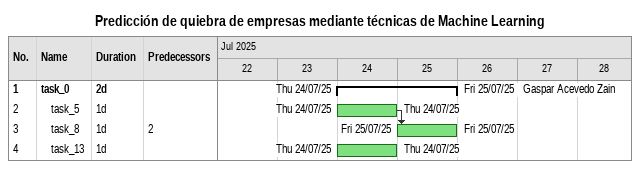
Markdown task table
Predicción de quiebra de empresas mediante técnicas de Machine Learning

| ID | Level | Task | Duration | Start | Finish | Predecessors | Resources |
|---|---|---|---|---|---|---|---|
| 1 | 1 | **task_0** | 2d | 2025-07-24 | 2025-07-25 |  | Gaspar Acevedo Zain |
| 2 | 2 | task_5 | 1d | 2025-07-24 | 2025-07-24 |  |  |
| 3 | 2 | task_8 | 1d | 2025-07-25 | 2025-07-25 | 2 |  |
| 4 | 2 | task_13 | 1d | 2025-07-24 | 2025-07-24 |  |  |
